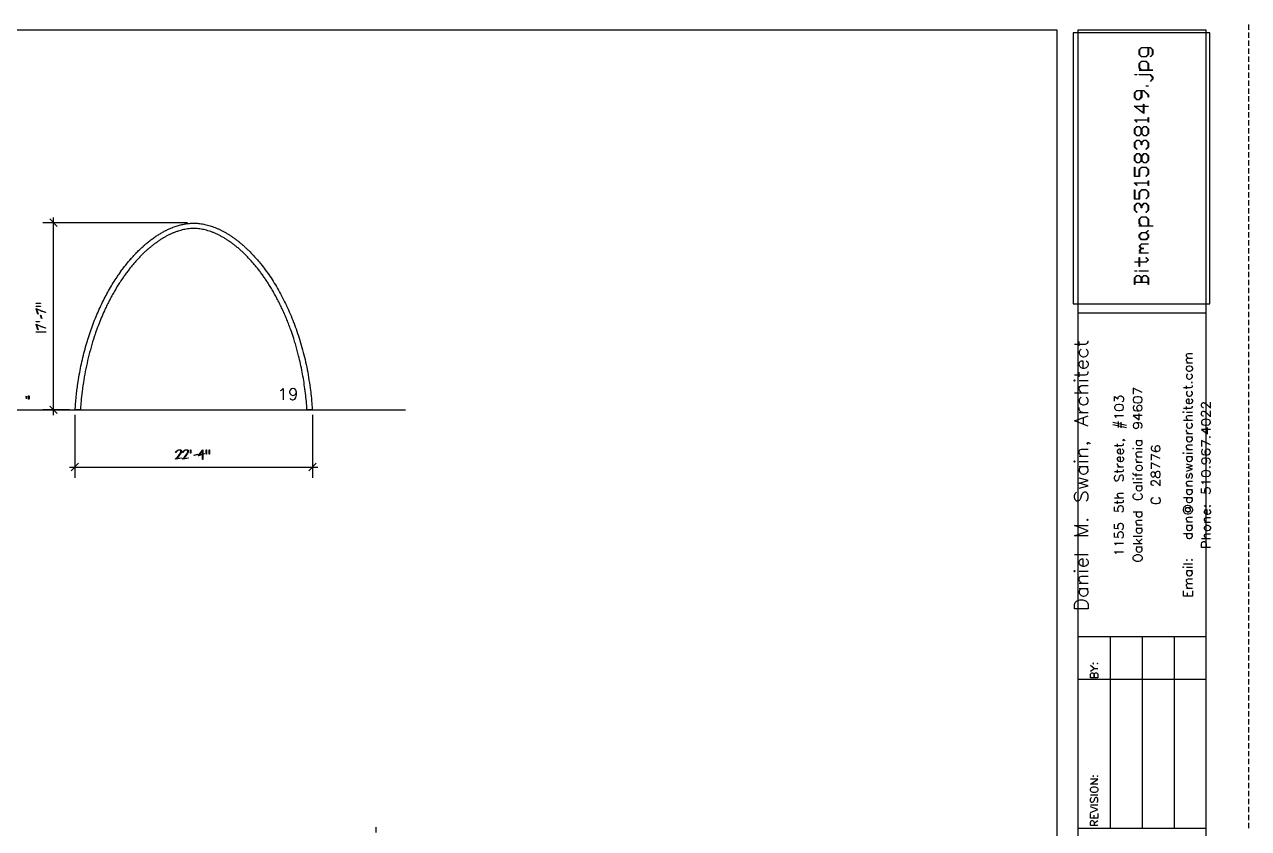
# Model space of a CAD drawing. Extents: x 57 to 189, y -88 to -29.
# Drawn here: x 89.64 to 111.31, y -66.81 to -52.59 of the extents above; entities that cross this region are included whole.
import ezdxf

# ---------------------------------------------------------------- set-up
doc = ezdxf.new("R2010")
doc.units = 0
doc.layers.get('0').update_dxf_attribs({"linetype": 'CONTINUOUS'})
for name, color, linetype in [('DIMENSION', 18, 'CONTINUOUS'), ('NAILERS', 18, 'CONTINUOUS'), ('NONE', 18, 'CONTINUOUS')]:
    doc.layers.add(name, color=color, linetype=linetype)

msp = doc.modelspace()

# ---------------------------------------------------------------- linework, layer by layer
msp.add_lwpolyline([(59.027, -59.405), (96.389, -59.405)])
at = {"layer": 'DIMENSION'}
for points in [[(92.53, -56.096), (89.971, -56.096)], [(90.226, -56.163), (90.093, -56.029)], [(90.16, -56.096), (90.16, -56.002)], [(90.16, -59.408), (90.16, -56.096)], [(90.093, -59.341), (90.226, -59.474)], [(90.442, -59.408), (89.971, -59.408)], [(90.16, -59.502), (90.16, -59.408)], [(90.536, -59.494), (90.536, -60.608)], [(94.743, -59.494), (94.743, -60.608)], [(90.442, -60.42), (90.536, -60.42)], [(90.603, -60.353), (90.47, -60.486)], [(90.536, -60.42), (94.743, -60.42)], [(94.676, -60.486), (94.809, -60.353)], [(94.743, -60.42), (94.837, -60.42)], [(95.865, -66.792), (95.865, -66.886)]]:
    msp.add_lwpolyline(points, dxfattribs=at)
for points in [[(89.928, -57.52), (89.928, -57.526), (89.852, -57.526), (89.852, -57.52)], [(89.852, -57.574), (89.928, -57.574), (89.928, -57.58), (89.852, -57.58)], [(89.852, -57.614), (89.864, -57.619), (89.89, -57.63), (89.905, -57.637), (89.919, -57.644), (89.941, -57.654), (89.95, -57.657), (89.964, -57.662), (89.999, -57.672), (90.019, -57.676), (90.019, -57.682), (89.999, -57.678), (89.964, -57.669), (89.95, -57.664), (89.941, -57.661), (89.92, -57.651), (89.907, -57.645), (89.893, -57.638), (89.869, -57.627), (89.86, -57.624), (89.89, -57.716), (89.884, -57.716), (89.852, -57.619)], [(89.935, -57.731), (89.952, -57.789), (89.945, -57.789), (89.929, -57.731)], [(90.02, -58.027), (90.02, -58.033), (89.851, -58.033), (89.851, -58.027)], [(89.852, -57.892), (89.864, -57.896), (89.89, -57.907), (89.905, -57.915), (89.919, -57.922), (89.941, -57.932), (89.95, -57.935), (89.964, -57.94), (89.999, -57.949), (90.019, -57.953), (90.019, -57.959), (89.999, -57.955), (89.964, -57.946), (89.95, -57.941), (89.941, -57.938), (89.92, -57.929), (89.907, -57.922), (89.893, -57.915), (89.869, -57.905), (89.86, -57.901), (89.89, -57.994), (89.884, -57.994), (89.852, -57.897)], [(89.913, -57.844), (89.913, -57.85), (89.854, -57.85), (89.854, -57.844)], [(92.421, -60.135), (92.421, -60.147), (92.406, -60.181), (92.39, -60.203), (92.378, -60.221), (92.35, -60.254), (92.335, -60.269), (92.335, -60.269), (92.333, -60.271), (92.332, -60.271), (92.42, -60.258), (92.42, -60.264), (92.32, -60.28), (92.318, -60.275), (92.32, -60.274), (92.326, -60.268), (92.33, -60.264), (92.345, -60.25), (92.372, -60.218), (92.385, -60.2), (92.399, -60.178), (92.414, -60.147), (92.414, -60.137), (92.414, -60.128), (92.404, -60.12), (92.393, -60.12), (92.37, -60.121), (92.335, -60.142), (92.323, -60.162), (92.316, -60.162), (92.329, -60.139), (92.368, -60.115), (92.393, -60.114), (92.4, -60.114), (92.41, -60.117), (92.414, -60.12), (92.418, -60.123), (92.421, -60.13)], [(92.544, -60.135), (92.544, -60.147), (92.529, -60.181), (92.513, -60.203), (92.5, -60.221), (92.473, -60.254), (92.458, -60.269), (92.457, -60.269), (92.456, -60.271), (92.455, -60.271), (92.543, -60.258), (92.543, -60.264), (92.443, -60.28), (92.441, -60.275), (92.443, -60.274), (92.449, -60.268), (92.453, -60.264), (92.468, -60.25), (92.495, -60.218), (92.508, -60.2), (92.522, -60.178), (92.537, -60.147), (92.537, -60.137), (92.537, -60.128), (92.527, -60.12), (92.516, -60.12), (92.493, -60.121), (92.458, -60.142), (92.446, -60.162), (92.439, -60.162), (92.452, -60.139), (92.491, -60.115), (92.516, -60.114), (92.523, -60.114), (92.533, -60.117), (92.537, -60.12), (92.541, -60.123), (92.544, -60.13)], [(92.591, -60.174), (92.585, -60.174), (92.585, -60.116), (92.591, -60.116)], [(92.704, -60.196), (92.646, -60.213), (92.646, -60.207), (92.704, -60.19)], [(92.826, -60.188), (92.804, -60.195), (92.804, -60.284), (92.798, -60.284), (92.798, -60.197), (92.722, -60.223), (92.72, -60.219), (92.8, -60.112), (92.804, -60.114), (92.804, -60.188), (92.826, -60.181)], [(92.798, -60.191), (92.798, -60.125), (92.732, -60.213)], [(92.865, -60.113), (92.865, -60.189), (92.858, -60.189), (92.858, -60.113)], [(92.919, -60.189), (92.913, -60.189), (92.913, -60.113), (92.919, -60.113)]]:
    msp.add_lwpolyline(points, close=True, dxfattribs=at)
at = {"layer": 'NAILERS'}
msp.add_lwpolyline([(94.739, -59.405), (94.645, -59.405, 0.000569), (94.644, -59.392), (94.641, -59.351, 0.008081), (94.633, -59.255), (94.626, -59.188, 0.009291), (94.608, -59.037), (94.608, -59.036, 0.004664), (94.586, -58.888), (94.586, -58.887, 0.009427), (94.56, -58.74), (94.56, -58.739, 0.00475), (94.531, -58.594), (94.53, -58.593, 0.009645), (94.497, -58.45), (94.491, -58.426, 0.004897), (94.466, -58.332), (94.465, -58.332, 0.004944), (94.439, -58.239, 0.004991), (94.41, -58.146), (94.403, -58.124, 0.01023), (94.357, -57.989), (94.348, -57.966, 0.00522), (94.315, -57.878), (94.315, -57.878, 0.005292), (94.28, -57.791), (94.28, -57.791, 0.005379), (94.244, -57.705), (94.243, -57.705, 0.005473), (94.205, -57.621), (94.205, -57.621, 0.005572), (94.166, -57.539), (94.166, -57.538, 0.005679), (94.125, -57.457), (94.124, -57.457, 0.00579), (94.082, -57.378), (94.082, -57.378, 0.00591), (94.038, -57.3), (94.038, -57.3, 0.006035), (93.992, -57.224), (93.992, -57.224, 0.00617), (93.945, -57.149), (93.942, -57.145, 0.006303), (93.899, -57.081), (93.897, -57.078, 0.0052), (93.856, -57.02, 0.005929), (93.814, -56.962), (93.813, -56.961, 0.006054), (93.768, -56.903), (93.768, -56.902, 0.00619), (93.722, -56.847), (93.722, -56.846, 0.006342), (93.676, -56.792), (93.675, -56.792, 0.006511), (93.629, -56.74), (93.628, -56.74, 0.006696), (93.581, -56.69), (93.581, -56.69, 0.006901), (93.533, -56.643), (93.533, -56.642, 0.007126), (93.485, -56.597), (93.485, -56.597, 0.007374), (93.436, -56.554), (93.436, -56.553, 0.007645), (93.387, -56.513), (93.387, -56.513, 0.007941), (93.338, -56.474), (93.338, -56.474, 0.008264), (93.289, -56.438), (93.288, -56.438, 0.008615), (93.239, -56.404), (93.239, -56.404, 0.008997), (93.189, -56.373), (93.189, -56.373, 0.00941), (93.14, -56.344), (93.139, -56.344, 0.009854), (93.09, -56.317), (93.09, -56.317, 0.010331), (93.04, -56.294), (93.04, -56.293, 0.01084), (92.991, -56.272), (92.99, -56.272, 0.011379), (92.942, -56.254), (92.941, -56.254, 0.011945), (92.892, -56.238), (92.892, -56.238, 0.012535), (92.843, -56.224), (92.843, -56.224, 0.013141), (92.795, -56.214), (92.795, -56.214, 0.013755), (92.747, -56.206), (92.746, -56.206, 0.014356), (92.699, -56.201), (92.699, -56.201, 0.015032), (92.652, -56.199, 0.015275), (92.604, -56.2), (92.604, -56.2, 0.014667), (92.557, -56.203), (92.557, -56.203, 0.014061), (92.509, -56.209), (92.509, -56.21, 0.013447), (92.461, -56.219), (92.46, -56.219, 0.012836), (92.412, -56.231), (92.412, -56.231, 0.012237), (92.363, -56.245), (92.363, -56.245, 0.011658), (92.314, -56.262), (92.313, -56.263, 0.011105), (92.264, -56.282), (92.264, -56.283, 0.010581), (92.215, -56.305), (92.214, -56.305, 0.010088), (92.165, -56.33), (92.165, -56.33, 0.009627), (92.115, -56.358), (92.115, -56.358, 0.009199), (92.066, -56.388), (92.065, -56.388, 0.008802), (92.016, -56.42), (92.016, -56.421, 0.008436), (91.967, -56.456), (91.966, -56.456, 0.008099), (91.917, -56.493), (91.917, -56.493, 0.00779), (91.868, -56.533), (91.868, -56.533, 0.007507), (91.819, -56.575), (91.819, -56.575, 0.007248), (91.771, -56.619), (91.77, -56.62, 0.007012), (91.723, -56.666), (91.722, -56.666, 0.006798), (91.675, -56.715), (91.674, -56.715, 0.006603), (91.628, -56.766), (91.627, -56.766, 0.006426), (91.581, -56.819), (91.581, -56.819, 0.006266), (91.535, -56.874), (91.534, -56.874, 0.006123), (91.489, -56.931), (91.489, -56.932, 0.00599), (91.445, -56.991), (91.444, -56.991, 0.005907), (91.401, -57.052), (91.393, -57.063, 0.009294), (91.336, -57.147), (91.329, -57.158, 0.00615), (91.282, -57.233, 0.006025), (91.236, -57.309), (91.236, -57.31, 0.0059), (91.192, -57.387), (91.192, -57.388, 0.005781), (91.15, -57.467), (91.15, -57.468, 0.005669), (91.109, -57.548), (91.109, -57.549, 0.005594), (91.069, -57.631), (91.059, -57.653, 0.01082), (91.004, -57.78), (91.004, -57.78, 0.005293), (90.952, -57.91), (90.952, -57.911, 0.010336), (90.903, -58.044), (90.895, -58.068, 0.010051), (90.838, -58.25), (90.837, -58.251, 0.009818), (90.786, -58.437), (90.786, -58.438, 0.009626), (90.741, -58.629), (90.741, -58.63, 0.009473), (90.704, -58.825), (90.703, -58.826, 0.009358), (90.673, -59.024), (90.671, -59.037, 0.009273), (90.651, -59.214), (90.646, -59.258, 0.00692), (90.639, -59.347), (90.637, -59.379, 0.001149), (90.635, -59.405), (90.541, -59.405, -0.0006), (90.542, -59.391), (90.545, -59.345, -0.008648), (90.554, -59.24), (90.558, -59.194, -0.00495), (90.57, -59.084, -0.004936), (90.585, -58.974), (90.589, -58.947, -0.009928), (90.614, -58.788), (90.615, -58.787, -0.004966), (90.645, -58.632), (90.645, -58.631, -0.009991), (90.679, -58.48), (90.679, -58.478, -0.005004), (90.717, -58.331, -0.010092), (90.759, -58.185), (90.766, -58.161, -0.007607), (90.812, -58.022), (90.812, -58.021, -0.007693), (90.861, -57.886), (90.861, -57.885, -0.007773), (90.913, -57.754), (90.914, -57.753, -0.007869), (90.968, -57.627), (90.969, -57.625, -0.007983), (91.026, -57.504), (91.027, -57.502, -0.008117), (91.087, -57.385), (91.088, -57.384, -0.008274), (91.15, -57.271), (91.151, -57.27, -0.008456), (91.215, -57.161), (91.216, -57.16, -0.008667), (91.283, -57.057), (91.292, -57.043, -0.008931), (91.344, -56.969), (91.344, -56.968, -0.00454), (91.397, -56.897, -0.009339), (91.451, -56.828), (91.469, -56.805, -0.009716), (91.524, -56.74), (91.525, -56.74, -0.004963), (91.58, -56.678), (91.58, -56.678, -0.010315), (91.636, -56.619), (91.637, -56.618, -0.005296), (91.693, -56.562), (91.694, -56.562, -0.011051), (91.751, -56.509), (91.752, -56.508, -0.005693), (91.809, -56.459), (91.81, -56.459, -0.011934), (91.868, -56.412), (91.869, -56.411, -0.006169), (91.927, -56.368), (91.927, -56.368, -0.012985), (91.986, -56.327), (91.986, -56.327, -0.006733), (92.045, -56.29), (92.045, -56.29, -0.014219), (92.104, -56.256), (92.105, -56.255, -0.007392), (92.163, -56.225), (92.164, -56.225, -0.015642), (92.223, -56.198), (92.233, -56.193, -0.008232), (92.272, -56.178), (92.273, -56.177, -0.00846), (92.312, -56.163), (92.312, -56.163, -0.008738), (92.351, -56.15), (92.351, -56.15, -0.009022), (92.39, -56.139), (92.39, -56.139, -0.009311), (92.429, -56.129), (92.429, -56.129, -0.009603), (92.468, -56.121), (92.468, -56.121, -0.009895), (92.506, -56.115), (92.507, -56.115, -0.010184), (92.545, -56.11), (92.545, -56.11, -0.010466), (92.583, -56.106, -0.010748), (92.621, -56.105), (92.622, -56.105, -0.01186), (92.661, -56.105), (92.662, -56.105, -0.012373), (92.705, -56.107), (92.706, -56.107, -0.011994), (92.749, -56.111), (92.75, -56.111, -0.011614), (92.794, -56.118), (92.794, -56.118, -0.011225), (92.839, -56.127), (92.839, -56.127, -0.010835), (92.884, -56.137), (92.884, -56.138, -0.010448), (92.929, -56.15), (92.929, -56.15, -0.010068), (92.974, -56.165), (92.975, -56.165, -0.009698), (93.02, -56.182), (93.02, -56.183, -0.009341), (93.065, -56.202), (93.066, -56.202, -0.008998), (93.111, -56.223), (93.111, -56.223, -0.00867), (93.157, -56.246), (93.157, -56.246, -0.008358), (93.202, -56.271), (93.203, -56.271, -0.008062), (93.248, -56.298), (93.248, -56.298, -0.007783), (93.294, -56.327), (93.294, -56.327, -0.007519), (93.339, -56.358), (93.34, -56.358, -0.007272), (93.384, -56.391), (93.385, -56.391, -0.00704), (93.43, -56.426), (93.43, -56.426, -0.006823), (93.475, -56.463), (93.475, -56.463, -0.00662), (93.52, -56.501), (93.52, -56.502, -0.006431), (93.564, -56.542), (93.564, -56.542, -0.006312), (93.608, -56.584), (93.62, -56.595, -0.011998), (93.685, -56.662), (93.685, -56.663, -0.005811), (93.749, -56.733), (93.75, -56.734, -0.011211), (93.813, -56.809), (93.825, -56.823, -0.010746), (93.906, -56.929), (93.907, -56.93, -0.010358), (93.987, -57.042), (93.988, -57.044, -0.010027), (94.065, -57.163), (94.066, -57.165, -0.009747), (94.14, -57.29), (94.141, -57.292, -0.00951), (94.213, -57.423), (94.213, -57.425, -0.009311), (94.282, -57.562), (94.282, -57.564, -0.009146), (94.347, -57.708), (94.348, -57.709, -0.009009), (94.408, -57.859), (94.409, -57.86, -0.008898), (94.465, -58.015), (94.466, -58.017, -0.008808), (94.518, -58.177), (94.519, -58.179, -0.008736), (94.566, -58.345), (94.567, -58.347, -0.00868), (94.61, -58.518), (94.61, -58.519, -0.008637), (94.648, -58.695), (94.648, -58.697, -0.008605), (94.68, -58.878), (94.68, -58.88, -0.008583), (94.707, -59.065), (94.71, -59.09, -0.008556), (94.725, -59.235), (94.727, -59.258, -0.004271), (94.735, -59.356, -0.002129)], format="xyb", close=True, dxfattribs=at)
for points in [[(94.175, -59.067), (94.194, -59.057), (94.222, -59.029), (94.222, -59.227)], [(94.345, -59.198), (94.354, -59.217), (94.382, -59.227), (94.401, -59.227), (94.429, -59.217), (94.448, -59.189), (94.458, -59.142), (94.458, -59.095), (94.448, -59.057), (94.429, -59.038), (94.401, -59.029), (94.392, -59.029), (94.364, -59.038), (94.345, -59.057), (94.335, -59.085), (94.335, -59.095), (94.345, -59.123), (94.364, -59.142), (94.392, -59.151), (94.401, -59.151), (94.429, -59.142), (94.448, -59.123), (94.458, -59.095)], [(89.664, -59.173), (89.669, -59.171), (89.676, -59.163), (89.676, -59.214)], [(89.707, -59.207), (89.71, -59.211), (89.717, -59.214), (89.722, -59.214), (89.729, -59.211), (89.734, -59.204), (89.736, -59.192), (89.736, -59.18), (89.734, -59.171), (89.729, -59.166), (89.722, -59.163), (89.719, -59.163), (89.712, -59.166), (89.707, -59.171), (89.705, -59.178), (89.705, -59.18), (89.707, -59.187), (89.712, -59.192), (89.719, -59.195), (89.722, -59.195), (89.729, -59.192), (89.734, -59.187), (89.736, -59.18)]]:
    msp.add_lwpolyline(points, dxfattribs=at)
at = {"layer": 'NONE'}
for points in [[(111.307, -52.589), (111.307, -52.683)], [(111.307, -52.73), (111.307, -52.824)], [(111.307, -52.871), (111.307, -52.966)], [(111.307, -53.013), (111.307, -53.107)], [(111.307, -53.154), (111.307, -53.248)], [(111.307, -53.295), (111.307, -53.389)], [(111.307, -53.436), (111.307, -53.531)], [(111.307, -53.578), (111.307, -53.672)], [(111.307, -53.719), (111.307, -53.813)], [(111.307, -53.86), (111.307, -53.954)], [(111.307, -54.001), (111.307, -54.096)], [(111.307, -54.143), (111.307, -54.237)], [(111.307, -54.284), (111.307, -54.378)], [(111.307, -54.425), (111.307, -54.519)], [(111.307, -54.566), (111.307, -54.661)], [(111.307, -54.708), (111.307, -54.802)], [(111.307, -54.849), (111.307, -54.943)], [(111.307, -54.99), (111.307, -55.084)], [(111.307, -55.132), (111.307, -55.226)], [(111.307, -55.273), (111.307, -55.367)], [(111.307, -55.414), (111.307, -55.508)], [(111.307, -55.555), (111.307, -55.649)], [(111.307, -55.697), (111.307, -55.791)], [(111.307, -55.838), (111.307, -55.932)], [(111.307, -55.979), (111.307, -56.073)], [(111.307, -56.12), (111.307, -56.214)], [(111.307, -56.262), (111.307, -56.356)], [(111.307, -56.403), (111.307, -56.497)], [(111.307, -56.544), (111.307, -56.638)], [(111.307, -56.685), (111.307, -56.779)], [(111.307, -56.827), (111.307, -56.921)], [(111.307, -56.968), (111.307, -57.062)], [(111.307, -57.109), (111.307, -57.203)], [(111.307, -57.25), (111.307, -57.344)], [(111.307, -57.392), (111.307, -57.486)], [(111.307, -57.533), (111.307, -57.627)], [(110.554, -57.696), (108.294, -57.696)], [(111.307, -57.674), (111.307, -57.768)], [(111.307, -57.815), (111.307, -57.91)], [(111.307, -57.957), (111.307, -58.051)], [(108.229, -58.242), (108.422, -58.242), (108.456, -58.23), (108.468, -58.208), (108.468, -58.185)], [(108.309, -58.276), (108.309, -58.196)], [(111.307, -58.098), (111.307, -58.192)], [(111.307, -58.239), (111.307, -58.333)], [(108.343, -58.332), (108.32, -58.355), (108.309, -58.378), (108.309, -58.412), (108.32, -58.435), (108.343, -58.457), (108.377, -58.469), (108.4, -58.469), (108.434, -58.457), (108.456, -58.435), (108.468, -58.412), (108.468, -58.378), (108.456, -58.355), (108.434, -58.332)], [(110.238, -58.491), (110.215, -58.468), (110.207, -58.453), (110.207, -58.431), (110.215, -58.416), (110.238, -58.408), (110.313, -58.408)], [(111.307, -58.38), (111.307, -58.475)], [(108.434, -58.537), (108.456, -58.559), (108.468, -58.582), (108.468, -58.616), (108.456, -58.639), (108.434, -58.662), (108.4, -58.673), (108.377, -58.673), (108.343, -58.662), (108.32, -58.639), (108.309, -58.616), (108.309, -58.582), (108.32, -58.559), (108.332, -58.548), (108.354, -58.537), (108.377, -58.537), (108.377, -58.673)], [(110.238, -58.574), (110.215, -58.552), (110.207, -58.537), (110.207, -58.514), (110.215, -58.499), (110.238, -58.491), (110.313, -58.491)], [(110.207, -58.574), (110.313, -58.574)], [(111.307, -58.522), (111.307, -58.616)], [(111.307, -58.663), (111.307, -58.757)], [(108.229, -58.786), (108.422, -58.786), (108.456, -58.775), (108.468, -58.752), (108.468, -58.73)], [(108.309, -58.82), (108.309, -58.741)], [(108.309, -58.889), (108.468, -58.889)], [(110.23, -58.771), (110.215, -58.786), (110.207, -58.801), (110.207, -58.824), (110.215, -58.839), (110.23, -58.854), (110.253, -58.862), (110.268, -58.862), (110.291, -58.854), (110.306, -58.839), (110.313, -58.824), (110.313, -58.801), (110.306, -58.786), (110.291, -58.771)], [(111.307, -58.804), (111.307, -58.898)], [(108.229, -59.104), (108.468, -59.104)], [(108.354, -59.104), (108.32, -59.07), (108.309, -59.047), (108.309, -59.013), (108.32, -58.991), (108.354, -58.979), (108.468, -58.979)], [(109.426, -59.1), (109.267, -59.025), (109.267, -59.131)], [(110.154, -59.013), (110.283, -59.013), (110.306, -59.006), (110.313, -58.991), (110.313, -58.976)], [(110.207, -59.036), (110.207, -58.983)], [(110.23, -59.074), (110.215, -59.089), (110.207, -59.104), (110.207, -59.127), (110.215, -59.142), (110.23, -59.157), (110.253, -59.165), (110.268, -59.165), (110.291, -59.157), (110.306, -59.142), (110.313, -59.127), (110.313, -59.104), (110.306, -59.089), (110.291, -59.074)], [(111.307, -58.945), (111.307, -59.04)], [(111.307, -59.087), (111.307, -59.181)], [(108.343, -59.184), (108.32, -59.206), (108.309, -59.229), (108.309, -59.263), (108.32, -59.286), (108.343, -59.309), (108.377, -59.32), (108.4, -59.32), (108.434, -59.309), (108.456, -59.286), (108.468, -59.263), (108.468, -59.229), (108.456, -59.206), (108.434, -59.184)], [(108.937, -59.252), (108.937, -59.168), (108.998, -59.214), (108.998, -59.191), (109.005, -59.176), (109.013, -59.168), (109.036, -59.161), (109.051, -59.161), (109.073, -59.168), (109.089, -59.184), (109.096, -59.206), (109.096, -59.229), (109.089, -59.252), (109.081, -59.259), (109.066, -59.267)], [(109.289, -59.335), (109.274, -59.343), (109.267, -59.365), (109.267, -59.38), (109.274, -59.403), (109.297, -59.418), (109.335, -59.426), (109.373, -59.426), (109.403, -59.418), (109.418, -59.403), (109.426, -59.38), (109.426, -59.373), (109.418, -59.35), (109.403, -59.335), (109.38, -59.327), (109.373, -59.327), (109.35, -59.335), (109.335, -59.35), (109.327, -59.373), (109.327, -59.38), (109.335, -59.403), (109.35, -59.418), (109.373, -59.426)], [(110.154, -59.377), (110.283, -59.377), (110.306, -59.369), (110.313, -59.354), (110.313, -59.339)], [(110.291, -59.21), (110.306, -59.225), (110.313, -59.24), (110.313, -59.263), (110.306, -59.278), (110.291, -59.293), (110.268, -59.301), (110.253, -59.301), (110.23, -59.293), (110.215, -59.278), (110.207, -59.263), (110.207, -59.24), (110.215, -59.225), (110.223, -59.218), (110.238, -59.21), (110.253, -59.21), (110.253, -59.301)], [(110.207, -59.399), (110.207, -59.346)], [(110.512, -59.369), (110.504, -59.369), (110.489, -59.361), (110.482, -59.354), (110.474, -59.339), (110.474, -59.308), (110.482, -59.293), (110.489, -59.286), (110.504, -59.278), (110.519, -59.278), (110.535, -59.286), (110.557, -59.301), (110.633, -59.377), (110.633, -59.271)], [(111.307, -59.228), (111.307, -59.322)], [(108.468, -59.694), (108.229, -59.604), (108.468, -59.513)], [(108.377, -59.456), (108.343, -59.445), (108.32, -59.422), (108.309, -59.399), (108.309, -59.365)], [(108.309, -59.456), (108.468, -59.456)], [(108.388, -59.66), (108.388, -59.547)], [(108.967, -59.547), (108.96, -59.532), (108.937, -59.509), (109.096, -59.509)], [(109.426, -59.509), (109.267, -59.509), (109.373, -59.585), (109.373, -59.471)], [(110.207, -59.445), (110.313, -59.445)], [(110.238, -59.588), (110.215, -59.566), (110.207, -59.551), (110.207, -59.528), (110.215, -59.513), (110.238, -59.505), (110.313, -59.505)], [(110.512, -59.52), (110.504, -59.52), (110.489, -59.513), (110.482, -59.505), (110.474, -59.49), (110.474, -59.46), (110.482, -59.445), (110.489, -59.437), (110.504, -59.43), (110.519, -59.43), (110.535, -59.437), (110.557, -59.452), (110.633, -59.528), (110.633, -59.422)], [(111.307, -59.369), (111.307, -59.463)], [(111.307, -59.51), (111.307, -59.605)], [(108.907, -59.623), (109.149, -59.676)], [(108.907, -59.668), (109.149, -59.721)], [(109.005, -59.721), (109.005, -59.615)], [(109.051, -59.728), (109.051, -59.623)], [(109.403, -59.728), (109.418, -59.721), (109.426, -59.698), (109.426, -59.683), (109.418, -59.66), (109.395, -59.645), (109.357, -59.638), (109.32, -59.638), (109.289, -59.645), (109.274, -59.66), (109.267, -59.683), (109.267, -59.691), (109.274, -59.713), (109.289, -59.728), (109.312, -59.736), (109.32, -59.736), (109.342, -59.728), (109.357, -59.713), (109.365, -59.691), (109.365, -59.683), (109.357, -59.66), (109.342, -59.645), (109.32, -59.638)], [(110.154, -59.588), (110.313, -59.588)], [(110.23, -59.641), (110.215, -59.657), (110.207, -59.672), (110.207, -59.694), (110.215, -59.71), (110.23, -59.725), (110.253, -59.732), (110.268, -59.732), (110.291, -59.725), (110.306, -59.71), (110.313, -59.694), (110.313, -59.672), (110.306, -59.657), (110.291, -59.641)], [(110.253, -59.823), (110.23, -59.816), (110.215, -59.8), (110.207, -59.785), (110.207, -59.763)], [(110.633, -59.755), (110.474, -59.755), (110.58, -59.831), (110.58, -59.717)], [(111.307, -59.652), (111.307, -59.746)], [(108.513, -60.012), (108.502, -60.001), (108.479, -59.99), (108.456, -59.99), (108.445, -60.001), (108.456, -60.012), (108.468, -60.001), (108.456, -59.99)], [(108.937, -60.039), (109.066, -60.039), (109.089, -60.031), (109.096, -60.016), (109.096, -60.001)], [(109.126, -59.956), (109.119, -59.948), (109.104, -59.94), (109.089, -59.94), (109.081, -59.948), (109.089, -59.956), (109.096, -59.948), (109.089, -59.94)], [(109.342, -59.948), (109.327, -59.963), (109.32, -59.978), (109.32, -60.001), (109.327, -60.016), (109.342, -60.031), (109.365, -60.039), (109.38, -60.039), (109.403, -60.031), (109.418, -60.016), (109.426, -60.001), (109.426, -59.978), (109.418, -59.963), (109.403, -59.948)], [(109.32, -59.948), (109.426, -59.948)], [(110.207, -59.823), (110.313, -59.823)], [(110.23, -59.884), (110.215, -59.899), (110.207, -59.914), (110.207, -59.937), (110.215, -59.952), (110.23, -59.967), (110.253, -59.974), (110.268, -59.974), (110.291, -59.967), (110.306, -59.952), (110.313, -59.937), (110.313, -59.914), (110.306, -59.899), (110.291, -59.884)], [(110.207, -59.884), (110.313, -59.884)], [(110.633, -60.027), (110.474, -59.952), (110.474, -60.058)], [(111.307, -59.793), (111.307, -59.887)], [(111.307, -59.934), (111.307, -60.028)], [(108.354, -60.228), (108.32, -60.194), (108.309, -60.171), (108.309, -60.137), (108.32, -60.114), (108.354, -60.103), (108.468, -60.103)], [(108.99, -60.061), (108.99, -60.008)], [(109.073, -60.099), (109.089, -60.114), (109.096, -60.13), (109.096, -60.152), (109.089, -60.167), (109.073, -60.183), (109.051, -60.19), (109.036, -60.19), (109.013, -60.183), (108.998, -60.167), (108.99, -60.152), (108.99, -60.13), (108.998, -60.114), (109.005, -60.107), (109.02, -60.099), (109.036, -60.099), (109.036, -60.19)], [(109.32, -60.092), (109.426, -60.092)], [(109.35, -60.236), (109.327, -60.213), (109.32, -60.198), (109.32, -60.175), (109.327, -60.16), (109.35, -60.152), (109.426, -60.152)], [(109.609, -60.05), (109.594, -60.058), (109.586, -60.08), (109.586, -60.096), (109.594, -60.118), (109.617, -60.133), (109.654, -60.141), (109.692, -60.141), (109.723, -60.133), (109.738, -60.118), (109.745, -60.096), (109.745, -60.088), (109.738, -60.065), (109.723, -60.05), (109.7, -60.043), (109.692, -60.043), (109.67, -60.05), (109.654, -60.065), (109.647, -60.088), (109.647, -60.096), (109.654, -60.118), (109.67, -60.133), (109.692, -60.141)], [(109.745, -60.27), (109.586, -60.194), (109.586, -60.3)], [(110.238, -60.111), (110.215, -60.088), (110.207, -60.073), (110.207, -60.05), (110.215, -60.035), (110.238, -60.027), (110.313, -60.027)], [(110.207, -60.111), (110.313, -60.111)], [(110.207, -60.171), (110.313, -60.171)], [(110.497, -60.111), (110.482, -60.118), (110.474, -60.141), (110.474, -60.156), (110.482, -60.179), (110.504, -60.194), (110.542, -60.201), (110.58, -60.201), (110.61, -60.194), (110.625, -60.179), (110.633, -60.156), (110.633, -60.148), (110.625, -60.126), (110.61, -60.111), (110.588, -60.103), (110.58, -60.103), (110.557, -60.111), (110.542, -60.126), (110.535, -60.148), (110.535, -60.156), (110.542, -60.179), (110.557, -60.194), (110.58, -60.201)], [(111.307, -60.075), (111.307, -60.17)], [(111.307, -60.217), (111.307, -60.311)], [(108.309, -60.228), (108.468, -60.228)], [(108.309, -60.319), (108.468, -60.319)], [(108.343, -60.41), (108.32, -60.432), (108.309, -60.455), (108.309, -60.489), (108.32, -60.512), (108.343, -60.534), (108.377, -60.546), (108.4, -60.546), (108.434, -60.534), (108.456, -60.512), (108.468, -60.489), (108.468, -60.455), (108.456, -60.432), (108.434, -60.41)], [(108.309, -60.41), (108.468, -60.41)], [(109.073, -60.236), (109.089, -60.251), (109.096, -60.266), (109.096, -60.288), (109.089, -60.304), (109.073, -60.319), (109.051, -60.326), (109.036, -60.326), (109.013, -60.319), (108.998, -60.304), (108.99, -60.288), (108.99, -60.266), (108.998, -60.251), (109.005, -60.243), (109.02, -60.236), (109.036, -60.236), (109.036, -60.326)], [(109.036, -60.417), (109.013, -60.41), (108.998, -60.394), (108.99, -60.379), (108.99, -60.357)], [(108.99, -60.417), (109.096, -60.417)], [(109.32, -60.236), (109.426, -60.236)], [(109.365, -60.334), (109.342, -60.326), (109.327, -60.311), (109.32, -60.296), (109.32, -60.273)], [(109.32, -60.334), (109.426, -60.334)], [(109.745, -60.421), (109.586, -60.345), (109.586, -60.451)], [(110.23, -60.232), (110.215, -60.247), (110.207, -60.262), (110.207, -60.285), (110.215, -60.3), (110.23, -60.315), (110.253, -60.323), (110.268, -60.323), (110.291, -60.315), (110.306, -60.3), (110.313, -60.285), (110.313, -60.262), (110.306, -60.247), (110.291, -60.232)], [(110.207, -60.232), (110.313, -60.232)], [(110.207, -60.489), (110.313, -60.459), (110.207, -60.428), (110.313, -60.398), (110.207, -60.368)], [(110.61, -60.353), (110.625, -60.345), (110.633, -60.323), (110.633, -60.307), (110.625, -60.285), (110.603, -60.27), (110.565, -60.262), (110.527, -60.262), (110.497, -60.27), (110.482, -60.285), (110.474, -60.307), (110.474, -60.315), (110.482, -60.338), (110.497, -60.353), (110.519, -60.36), (110.527, -60.36), (110.55, -60.353), (110.565, -60.338), (110.572, -60.315), (110.572, -60.307), (110.565, -60.285), (110.55, -60.27), (110.527, -60.262)], [(111.307, -60.358), (111.307, -60.452)], [(108.309, -60.795), (108.468, -60.75), (108.309, -60.705), (108.468, -60.659), (108.309, -60.614)], [(108.937, -60.5), (109.066, -60.5), (109.089, -60.493), (109.096, -60.478), (109.096, -60.463)], [(109.073, -60.667), (109.089, -60.652), (109.096, -60.629), (109.096, -60.599), (109.089, -60.576), (109.073, -60.561), (109.051, -60.561), (109.036, -60.568), (109.028, -60.576), (109.02, -60.591), (109.005, -60.637), (108.998, -60.652), (108.99, -60.659), (108.975, -60.667), (108.96, -60.667), (108.945, -60.652), (108.937, -60.629), (108.937, -60.599), (108.945, -60.576), (108.96, -60.561)], [(108.99, -60.523), (108.99, -60.47)], [(109.426, -60.561), (109.297, -60.561), (109.274, -60.553), (109.267, -60.538), (109.267, -60.523)], [(109.32, -60.584), (109.32, -60.531)], [(109.32, -60.629), (109.426, -60.629)], [(109.624, -60.746), (109.617, -60.746), (109.601, -60.739), (109.594, -60.731), (109.586, -60.716), (109.586, -60.686), (109.594, -60.671), (109.601, -60.663), (109.617, -60.656), (109.632, -60.656), (109.647, -60.663), (109.67, -60.678), (109.745, -60.754), (109.745, -60.648)], [(110.291, -60.618), (110.306, -60.61), (110.313, -60.587), (110.313, -60.565), (110.306, -60.542), (110.291, -60.534), (110.283, -60.534), (110.268, -60.542), (110.26, -60.557), (110.253, -60.595), (110.245, -60.61), (110.23, -60.618), (110.215, -60.61), (110.207, -60.587), (110.207, -60.565), (110.215, -60.542), (110.23, -60.534)], [(111.307, -60.499), (111.307, -60.593)], [(111.307, -60.64), (111.307, -60.735)], [(108.434, -61.023), (108.456, -61), (108.468, -60.966), (108.468, -60.92), (108.456, -60.886), (108.434, -60.864), (108.4, -60.864), (108.377, -60.875), (108.366, -60.886), (108.354, -60.909), (108.332, -60.977), (108.32, -61), (108.309, -61.011), (108.286, -61.023), (108.263, -61.023), (108.241, -61), (108.229, -60.966), (108.229, -60.92), (108.241, -60.886), (108.263, -60.864)], [(109.267, -60.69), (109.426, -60.69)], [(109.342, -60.75), (109.327, -60.765), (109.32, -60.78), (109.32, -60.803), (109.327, -60.818), (109.342, -60.833), (109.365, -60.841), (109.38, -60.841), (109.403, -60.833), (109.418, -60.818), (109.426, -60.803), (109.426, -60.78), (109.418, -60.765), (109.403, -60.75)], [(109.32, -60.75), (109.426, -60.75)], [(110.238, -60.754), (110.215, -60.731), (110.207, -60.716), (110.207, -60.693), (110.215, -60.678), (110.238, -60.671), (110.313, -60.671)], [(110.207, -60.754), (110.313, -60.754)], [(110.23, -60.814), (110.215, -60.83), (110.207, -60.845), (110.207, -60.867), (110.215, -60.883), (110.23, -60.898), (110.253, -60.905), (110.268, -60.905), (110.291, -60.898), (110.306, -60.883), (110.313, -60.867), (110.313, -60.845), (110.306, -60.83), (110.291, -60.814)], [(110.207, -60.814), (110.313, -60.814)], [(110.504, -60.716), (110.497, -60.701), (110.474, -60.678), (110.633, -60.678)], [(110.603, -60.89), (110.618, -60.883), (110.625, -60.875), (110.633, -60.852), (110.633, -60.83), (110.625, -60.807), (110.61, -60.792), (110.588, -60.784), (110.572, -60.784), (110.55, -60.792), (110.535, -60.807), (110.527, -60.83), (110.527, -60.852), (110.535, -60.875), (110.542, -60.883), (110.474, -60.875), (110.474, -60.799)], [(111.307, -60.782), (111.307, -60.876)], [(108.937, -60.962), (109.096, -60.962)], [(108.937, -61.045), (109.066, -61.045), (109.089, -61.038), (109.096, -61.023), (109.096, -61.007)], [(109.02, -60.962), (108.998, -60.939), (108.99, -60.924), (108.99, -60.901), (108.998, -60.886), (109.02, -60.879), (109.096, -60.879)], [(108.99, -61.068), (108.99, -61.015)], [(109.388, -60.886), (109.403, -60.894), (109.418, -60.909), (109.426, -60.924), (109.426, -60.954), (109.418, -60.97), (109.403, -60.985), (109.388, -60.992), (109.365, -61), (109.327, -61), (109.304, -60.992), (109.289, -60.985), (109.274, -60.97), (109.267, -60.954), (109.267, -60.924), (109.274, -60.909), (109.289, -60.894), (109.304, -60.886)], [(109.707, -60.958), (109.723, -60.966), (109.738, -60.981), (109.745, -60.996), (109.745, -61.026), (109.738, -61.041), (109.723, -61.057), (109.707, -61.064), (109.685, -61.072), (109.647, -61.072), (109.624, -61.064), (109.609, -61.057), (109.594, -61.041), (109.586, -61.026), (109.586, -60.996), (109.594, -60.981), (109.609, -60.966), (109.624, -60.958)], [(110.154, -60.958), (110.313, -60.958)], [(110.23, -60.958), (110.215, -60.973), (110.207, -60.988), (110.207, -61.011), (110.215, -61.026), (110.23, -61.041), (110.253, -61.049), (110.268, -61.049), (110.291, -61.041), (110.306, -61.026), (110.313, -61.011), (110.313, -60.988), (110.306, -60.973), (110.291, -60.958)], [(111.307, -60.923), (111.307, -61.017)], [(111.307, -61.064), (111.307, -61.158)], [(109.066, -61.212), (109.081, -61.204), (109.089, -61.197), (109.096, -61.174), (109.096, -61.151), (109.089, -61.128), (109.073, -61.113), (109.051, -61.106), (109.036, -61.106), (109.013, -61.113), (108.998, -61.128), (108.99, -61.151), (108.99, -61.174), (108.998, -61.197), (109.005, -61.204), (108.937, -61.197), (108.937, -61.121)], [(109.267, -61.212), (109.426, -61.212)], [(109.342, -61.212), (109.327, -61.227), (109.32, -61.242), (109.32, -61.265), (109.327, -61.28), (109.342, -61.295), (109.365, -61.303), (109.38, -61.303), (109.403, -61.295), (109.418, -61.28), (109.426, -61.265), (109.426, -61.242), (109.418, -61.227), (109.403, -61.212)], [(110.291, -61.117), (110.298, -61.125), (110.306, -61.14), (110.313, -61.163), (110.313, -61.185), (110.306, -61.208), (110.298, -61.223), (110.283, -61.238), (110.268, -61.246), (110.245, -61.253), (110.223, -61.253), (110.2, -61.246), (110.185, -61.238), (110.17, -61.223), (110.162, -61.208), (110.154, -61.185), (110.154, -61.163), (110.162, -61.14), (110.17, -61.125), (110.185, -61.11), (110.2, -61.102), (110.223, -61.094), (110.238, -61.094), (110.26, -61.102), (110.275, -61.117), (110.275, -61.132), (110.268, -61.14), (110.253, -61.14), (110.192, -61.132)], [(110.275, -61.132), (110.268, -61.147), (110.253, -61.147), (110.192, -61.14)], [(110.253, -61.147), (110.268, -61.155), (110.275, -61.17), (110.275, -61.193), (110.268, -61.208), (110.253, -61.216), (110.23, -61.216), (110.207, -61.208), (110.2, -61.2), (110.192, -61.185), (110.192, -61.163), (110.2, -61.147), (110.215, -61.14)], [(110.192, -61.185), (110.207, -61.2), (110.23, -61.208), (110.253, -61.208), (110.268, -61.2), (110.275, -61.193)], [(110.61, -61.17), (110.625, -61.185), (110.633, -61.2), (110.633, -61.223), (110.625, -61.238), (110.61, -61.253), (110.588, -61.261), (110.572, -61.261), (110.55, -61.253), (110.535, -61.238), (110.527, -61.223), (110.527, -61.2), (110.535, -61.185), (110.542, -61.178), (110.557, -61.17), (110.572, -61.17), (110.572, -61.261)], [(111.307, -61.205), (111.307, -61.3)], [(108.468, -61.635), (108.229, -61.635), (108.468, -61.545), (108.229, -61.454), (108.468, -61.454)], [(109.066, -61.522), (109.081, -61.514), (109.089, -61.507), (109.096, -61.484), (109.096, -61.461), (109.089, -61.439), (109.073, -61.424), (109.051, -61.416), (109.036, -61.416), (109.013, -61.424), (108.998, -61.439), (108.99, -61.461), (108.99, -61.484), (108.998, -61.507), (109.005, -61.514), (108.937, -61.507), (108.937, -61.431)], [(109.35, -61.439), (109.327, -61.416), (109.32, -61.401), (109.32, -61.378), (109.327, -61.363), (109.35, -61.356), (109.426, -61.356)], [(109.32, -61.439), (109.426, -61.439)], [(109.342, -61.499), (109.327, -61.514), (109.32, -61.53), (109.32, -61.552), (109.327, -61.567), (109.342, -61.583), (109.365, -61.59), (109.38, -61.59), (109.403, -61.583), (109.418, -61.567), (109.426, -61.552), (109.426, -61.53), (109.418, -61.514), (109.403, -61.499)], [(109.32, -61.499), (109.426, -61.499)], [(110.238, -61.39), (110.215, -61.367), (110.207, -61.352), (110.207, -61.329), (110.215, -61.314), (110.238, -61.306), (110.313, -61.306)], [(110.207, -61.39), (110.313, -61.39)], [(110.23, -61.45), (110.215, -61.465), (110.207, -61.48), (110.207, -61.503), (110.215, -61.518), (110.23, -61.533), (110.253, -61.541), (110.268, -61.541), (110.291, -61.533), (110.306, -61.518), (110.313, -61.503), (110.313, -61.48), (110.306, -61.465), (110.291, -61.45)], [(110.207, -61.45), (110.313, -61.45)], [(110.557, -61.397), (110.535, -61.374), (110.527, -61.359), (110.527, -61.337), (110.535, -61.321), (110.557, -61.314), (110.633, -61.314)], [(110.527, -61.397), (110.633, -61.397)], [(111.307, -61.347), (111.307, -61.441)], [(111.307, -61.488), (111.307, -61.582)], [(109.066, -61.673), (109.081, -61.666), (109.089, -61.658), (109.096, -61.636), (109.096, -61.613), (109.089, -61.59), (109.073, -61.575), (109.051, -61.567), (109.036, -61.567), (109.013, -61.575), (108.998, -61.59), (108.99, -61.613), (108.99, -61.636), (108.998, -61.658), (109.005, -61.666), (108.937, -61.658), (108.937, -61.583)], [(109.267, -61.643), (109.426, -61.643)], [(109.32, -61.696), (109.395, -61.772)], [(109.365, -61.741), (109.426, -61.688)], [(110.154, -61.594), (110.313, -61.594)], [(110.23, -61.594), (110.215, -61.609), (110.207, -61.624), (110.207, -61.647), (110.215, -61.662), (110.23, -61.677), (110.253, -61.685), (110.268, -61.685), (110.291, -61.677), (110.306, -61.662), (110.313, -61.647), (110.313, -61.624), (110.306, -61.609), (110.291, -61.594)], [(110.474, -61.685), (110.633, -61.685)], [(110.557, -61.685), (110.535, -61.662), (110.527, -61.647), (110.527, -61.624), (110.535, -61.609), (110.557, -61.601), (110.633, -61.601)], [(111.307, -61.629), (111.307, -61.723)], [(108.967, -61.802), (108.96, -61.787), (108.937, -61.764), (109.096, -61.764)], [(108.967, -61.953), (108.96, -61.938), (108.937, -61.916), (109.096, -61.916)], [(109.267, -61.772), (109.426, -61.772)], [(109.342, -61.832), (109.327, -61.847), (109.32, -61.863), (109.32, -61.885), (109.327, -61.9), (109.342, -61.916), (109.365, -61.923), (109.38, -61.923), (109.403, -61.916), (109.418, -61.9), (109.426, -61.885), (109.426, -61.863), (109.418, -61.847), (109.403, -61.832)], [(109.32, -61.832), (109.426, -61.832)], [(110.633, -61.844), (110.474, -61.844), (110.474, -61.776), (110.482, -61.753), (110.489, -61.745), (110.504, -61.738), (110.527, -61.738), (110.542, -61.745), (110.55, -61.753), (110.557, -61.776), (110.557, -61.844)], [(111.307, -61.77), (111.307, -61.865)], [(111.307, -61.912), (111.307, -62.006)], [(108.229, -61.965), (108.468, -61.965)], [(108.434, -62.044), (108.456, -62.067), (108.468, -62.089), (108.468, -62.124), (108.456, -62.146), (108.434, -62.169), (108.4, -62.18), (108.377, -62.18), (108.343, -62.169), (108.32, -62.146), (108.309, -62.124), (108.309, -62.089), (108.32, -62.067), (108.332, -62.055), (108.354, -62.044), (108.377, -62.044), (108.377, -62.18)], [(110.154, -62.131), (110.313, -62.131)], [(111.307, -62.053), (111.307, -62.147)], [(108.309, -62.26), (108.468, -62.26)], [(108.354, -62.475), (108.32, -62.441), (108.309, -62.419), (108.309, -62.385), (108.32, -62.362), (108.354, -62.351), (108.468, -62.351)], [(110.207, -62.192), (110.313, -62.192)], [(110.23, -62.252), (110.215, -62.267), (110.207, -62.283), (110.207, -62.305), (110.215, -62.32), (110.23, -62.336), (110.253, -62.343), (110.268, -62.343), (110.291, -62.336), (110.306, -62.32), (110.313, -62.305), (110.313, -62.283), (110.306, -62.267), (110.291, -62.252)], [(110.207, -62.252), (110.313, -62.252)], [(111.307, -62.194), (111.307, -62.288)], [(111.307, -62.335), (111.307, -62.43)], [(108.309, -62.475), (108.468, -62.475)], [(108.343, -62.566), (108.32, -62.589), (108.309, -62.612), (108.309, -62.646), (108.32, -62.668), (108.343, -62.691), (108.377, -62.702), (108.4, -62.702), (108.434, -62.691), (108.456, -62.668), (108.468, -62.646), (108.468, -62.612), (108.456, -62.589), (108.434, -62.566)], [(108.309, -62.566), (108.468, -62.566)], [(110.238, -62.479), (110.215, -62.457), (110.207, -62.441), (110.207, -62.419), (110.215, -62.404), (110.238, -62.396), (110.313, -62.396)], [(110.238, -62.563), (110.215, -62.54), (110.207, -62.525), (110.207, -62.502), (110.215, -62.487), (110.238, -62.479), (110.313, -62.479)], [(110.207, -62.563), (110.313, -62.563)], [(111.307, -62.477), (111.307, -62.571)], [(110.313, -62.608), (110.313, -62.706), (110.154, -62.706), (110.154, -62.608)], [(110.23, -62.706), (110.23, -62.646)], [(111.307, -62.618), (111.307, -62.712)], [(111.307, -62.759), (111.307, -62.853)], [(111.307, -62.9), (111.307, -62.995)], [(111.307, -63.042), (111.307, -63.136)], [(111.307, -63.183), (111.307, -63.277)], [(108.294, -63.418), (110.554, -63.418)], [(108.859, -63.418), (108.859, -66.809)], [(109.424, -63.418), (109.424, -66.809)], [(109.989, -63.418), (109.989, -66.809)], [(110.554, -63.418), (110.554, -66.809)], [(111.307, -63.324), (111.307, -63.418)], [(111.307, -63.465), (111.307, -63.56)], [(111.307, -63.607), (111.307, -63.701)], [(111.307, -63.748), (111.307, -63.842)], [(111.307, -63.889), (111.307, -63.983)], [(108.51, -64.033), (108.573, -63.983), (108.51, -63.932)], [(108.573, -63.983), (108.642, -63.983)], [(111.307, -64.031), (111.307, -64.125)], [(108.294, -64.172), (110.554, -64.172)], [(111.307, -64.172), (111.307, -64.266)], [(111.307, -64.313), (111.307, -64.407)], [(111.307, -64.454), (111.307, -64.548)], [(111.307, -64.596), (111.307, -64.69)], [(111.307, -64.737), (111.307, -64.831)], [(111.307, -64.878), (111.307, -64.972)], [(111.307, -65.019), (111.307, -65.113)], [(111.307, -65.161), (111.307, -65.255)], [(111.307, -65.302), (111.307, -65.396)], [(111.307, -65.443), (111.307, -65.537)], [(111.307, -65.584), (111.307, -65.678)], [(111.307, -65.726), (111.307, -65.82)], [(108.642, -66.032), (108.51, -66.032), (108.642, -65.943), (108.51, -65.943)], [(111.307, -65.867), (111.307, -65.961)], [(111.307, -66.008), (111.307, -66.102)], [(108.51, -66.221), (108.642, -66.221)], [(108.623, -66.353), (108.636, -66.341), (108.642, -66.322), (108.642, -66.297), (108.636, -66.278), (108.623, -66.265), (108.604, -66.265), (108.592, -66.271), (108.586, -66.278), (108.579, -66.29), (108.567, -66.328), (108.56, -66.341), (108.554, -66.347), (108.541, -66.353), (108.529, -66.353), (108.516, -66.341), (108.51, -66.322), (108.51, -66.297), (108.516, -66.278), (108.529, -66.265)], [(111.307, -66.149), (111.307, -66.243)], [(108.51, -66.397), (108.642, -66.397)], [(108.51, -66.53), (108.642, -66.479), (108.51, -66.429)], [(111.307, -66.291), (111.307, -66.385)], [(111.307, -66.432), (111.307, -66.526)], [(108.642, -66.549), (108.642, -66.631), (108.51, -66.631), (108.51, -66.549)], [(108.642, -66.763), (108.51, -66.763), (108.51, -66.706), (108.516, -66.688), (108.522, -66.681), (108.535, -66.675), (108.548, -66.675), (108.56, -66.681), (108.567, -66.688), (108.573, -66.706), (108.573, -66.763)], [(108.573, -66.631), (108.573, -66.58)], [(108.573, -66.719), (108.642, -66.675)], [(111.307, -66.573), (111.307, -66.667)], [(111.307, -66.714), (111.307, -66.809)], [(108.294, -66.809), (110.554, -66.809)]]:
    msp.add_lwpolyline(points, dxfattribs=at)
for points in [[(58.572, -52.683), (107.917, -52.683), (107.917, -87.337), (58.572, -87.337)], [(110.621, -57.53), (110.621, -52.738), (108.205, -52.738), (108.205, -57.53)], [(108.294, -52.683), (110.554, -52.683), (110.554, -87.337), (108.294, -87.337)], [(109.573, -52.996), (109.615, -53.037), (109.615, -53.119), (109.574, -53.16), (109.57, -53.156), (109.61, -53.117), (109.61, -53.04), (109.571, -53.001), (109.535, -53.001), (109.535, -53.119), (109.494, -53.161), (109.412, -53.161), (109.37, -53.119), (109.37, -53.037), (109.412, -52.996)], [(109.53, -53.001), (109.414, -53.001), (109.376, -53.04), (109.376, -53.117), (109.414, -53.156), (109.492, -53.156), (109.53, -53.117)], [(109.494, -53.235), (109.535, -53.277), (109.535, -53.395), (109.612, -53.395), (109.612, -53.4), (109.373, -53.4), (109.373, -53.395), (109.406, -53.395), (109.37, -53.359), (109.37, -53.277), (109.412, -53.235)], [(109.492, -53.241), (109.414, -53.241), (109.376, -53.279), (109.376, -53.357), (109.414, -53.395), (109.53, -53.395), (109.53, -53.279)], [(109.333, -53.475), (109.333, -53.481), (109.293, -53.481), (109.293, -53.475)], [(109.574, -53.475), (109.615, -53.517), (109.615, -53.559), (109.574, -53.6), (109.57, -53.596), (109.61, -53.557), (109.61, -53.519), (109.571, -53.481), (109.373, -53.481), (109.373, -53.475)], [(109.533, -53.675), (109.533, -53.68), (109.493, -53.68), (109.493, -53.675)], [(109.454, -53.755), (109.535, -53.836), (109.535, -53.877), (109.53, -53.877), (109.53, -53.838), (109.452, -53.76), (109.416, -53.76), (109.416, -53.878), (109.374, -53.92), (109.332, -53.92), (109.29, -53.878), (109.29, -53.796), (109.332, -53.755)], [(109.41, -53.76), (109.334, -53.76), (109.296, -53.798), (109.296, -53.876), (109.334, -53.914), (109.372, -53.914), (109.41, -53.876)], [(109.455, -53.997), (109.455, -54.034), (109.533, -54.034), (109.533, -54.04), (109.455, -54.04), (109.455, -54.162), (109.285, -54.034), (109.45, -54.034), (109.45, -53.997)], [(109.45, -54.04), (109.301, -54.04), (109.45, -54.151)], [(109.535, -54.237), (109.535, -54.316), (109.53, -54.316), (109.53, -54.279), (109.299, -54.279), (109.335, -54.315), (109.331, -54.318), (109.29, -54.278), (109.29, -54.274), (109.53, -54.274), (109.53, -54.237)], [(109.494, -54.394), (109.535, -54.435), (109.535, -54.517), (109.494, -54.559), (109.452, -54.559), (109.413, -54.52), (109.374, -54.559), (109.332, -54.559), (109.29, -54.517), (109.29, -54.435), (109.332, -54.394), (109.374, -54.394), (109.413, -54.433), (109.452, -54.394)], [(109.372, -54.399), (109.334, -54.399), (109.296, -54.437), (109.296, -54.515), (109.334, -54.553), (109.372, -54.553), (109.41, -54.515), (109.41, -54.437)], [(109.492, -54.399), (109.454, -54.399), (109.416, -54.437), (109.416, -54.515), (109.454, -54.553), (109.492, -54.553), (109.53, -54.515), (109.53, -54.437)], [(109.494, -54.633), (109.535, -54.675), (109.535, -54.757), (109.495, -54.798), (109.491, -54.794), (109.53, -54.755), (109.53, -54.677), (109.492, -54.639), (109.454, -54.639), (109.416, -54.677), (109.416, -54.716), (109.41, -54.716), (109.41, -54.677), (109.372, -54.639), (109.334, -54.639), (109.296, -54.677), (109.296, -54.755), (109.335, -54.794), (109.331, -54.798), (109.29, -54.757), (109.29, -54.675), (109.332, -54.633), (109.374, -54.633), (109.413, -54.672), (109.452, -54.633)], [(109.494, -54.873), (109.535, -54.914), (109.535, -54.996), (109.494, -55.038), (109.452, -55.038), (109.413, -54.999), (109.374, -55.038), (109.332, -55.038), (109.29, -54.996), (109.29, -54.914), (109.332, -54.873), (109.374, -54.873), (109.413, -54.912), (109.452, -54.873)], [(109.372, -54.878), (109.334, -54.878), (109.296, -54.917), (109.296, -54.994), (109.334, -55.032), (109.372, -55.032), (109.41, -54.994), (109.41, -54.917)], [(109.492, -54.878), (109.454, -54.878), (109.416, -54.917), (109.416, -54.994), (109.454, -55.032), (109.492, -55.032), (109.53, -54.994), (109.53, -54.917)], [(109.494, -55.112), (109.535, -55.154), (109.535, -55.236), (109.495, -55.277), (109.491, -55.273), (109.53, -55.234), (109.53, -55.156), (109.492, -55.118), (109.414, -55.118), (109.376, -55.156), (109.376, -55.277), (109.29, -55.277), (109.29, -55.115), (109.296, -55.115), (109.296, -55.272), (109.37, -55.272), (109.37, -55.154), (109.412, -55.112)], [(109.535, -55.355), (109.535, -55.435), (109.53, -55.435), (109.53, -55.397), (109.299, -55.397), (109.335, -55.433), (109.331, -55.437), (109.29, -55.396), (109.29, -55.392), (109.53, -55.392), (109.53, -55.355)], [(109.494, -55.512), (109.535, -55.553), (109.535, -55.635), (109.495, -55.676), (109.491, -55.672), (109.53, -55.633), (109.53, -55.556), (109.492, -55.517), (109.414, -55.517), (109.376, -55.556), (109.376, -55.677), (109.29, -55.677), (109.29, -55.515), (109.296, -55.515), (109.296, -55.671), (109.37, -55.671), (109.37, -55.553), (109.412, -55.512)], [(109.494, -55.751), (109.535, -55.793), (109.535, -55.875), (109.495, -55.916), (109.491, -55.912), (109.53, -55.873), (109.53, -55.795), (109.492, -55.757), (109.454, -55.757), (109.416, -55.795), (109.416, -55.834), (109.41, -55.834), (109.41, -55.795), (109.372, -55.757), (109.334, -55.757), (109.296, -55.795), (109.296, -55.873), (109.335, -55.912), (109.331, -55.916), (109.29, -55.875), (109.29, -55.793), (109.332, -55.751), (109.374, -55.751), (109.413, -55.79), (109.452, -55.751)], [(109.494, -55.991), (109.535, -56.033), (109.535, -56.151), (109.612, -56.151), (109.612, -56.156), (109.373, -56.156), (109.373, -56.151), (109.406, -56.151), (109.37, -56.114), (109.37, -56.033), (109.412, -55.991)], [(109.492, -55.996), (109.414, -55.996), (109.376, -56.035), (109.376, -56.112), (109.414, -56.151), (109.53, -56.151), (109.53, -56.035)], [(109.531, -56.231), (109.534, -56.235), (109.496, -56.273), (109.535, -56.312), (109.535, -56.354), (109.494, -56.396), (109.412, -56.396), (109.37, -56.354), (109.37, -56.312), (109.412, -56.271), (109.492, -56.271)], [(109.492, -56.276), (109.414, -56.276), (109.376, -56.314), (109.376, -56.352), (109.414, -56.39), (109.492, -56.39), (109.53, -56.352), (109.53, -56.314)], [(109.533, -56.47), (109.533, -56.476), (109.414, -56.476), (109.377, -56.513), (109.414, -56.55), (109.453, -56.55), (109.453, -56.555), (109.414, -56.555), (109.377, -56.593), (109.414, -56.63), (109.533, -56.63), (109.533, -56.635), (109.373, -56.635), (109.373, -56.63), (109.406, -56.63), (109.369, -56.593), (109.409, -56.553), (109.369, -56.513), (109.412, -56.47)], [(109.495, -56.711), (109.536, -56.753), (109.494, -56.795), (109.376, -56.795), (109.376, -56.872), (109.37, -56.872), (109.37, -56.795), (109.293, -56.795), (109.293, -56.79), (109.37, -56.79), (109.37, -56.713), (109.376, -56.713), (109.376, -56.79), (109.492, -56.79), (109.529, -56.753), (109.491, -56.715)], [(109.333, -56.949), (109.333, -56.955), (109.293, -56.955), (109.293, -56.949)], [(109.533, -56.949), (109.533, -56.955), (109.373, -56.955), (109.373, -56.949)], [(109.494, -57.029), (109.535, -57.071), (109.535, -57.192), (109.53, -57.192), (109.53, -57.154), (109.296, -57.154), (109.296, -57.192), (109.29, -57.192), (109.29, -57.071), (109.332, -57.029), (109.374, -57.029), (109.413, -57.068), (109.452, -57.029)], [(109.372, -57.035), (109.334, -57.035), (109.296, -57.073), (109.296, -57.149), (109.41, -57.149), (109.41, -57.073)], [(109.492, -57.035), (109.454, -57.035), (109.416, -57.073), (109.416, -57.149), (109.53, -57.149), (109.53, -57.073)], [(110.291, -58.718), (110.268, -58.726), (110.253, -58.726), (110.23, -58.718), (110.215, -58.703), (110.207, -58.688), (110.207, -58.665), (110.215, -58.65), (110.23, -58.635), (110.253, -58.627), (110.268, -58.627), (110.291, -58.635), (110.306, -58.65), (110.313, -58.665), (110.313, -58.688), (110.306, -58.703)], [(108.218, -58.889), (108.229, -58.877), (108.241, -58.889), (108.229, -58.9)], [(110.313, -58.923), (110.306, -58.915), (110.298, -58.923), (110.306, -58.93)], [(109.096, -59.358), (109.089, -59.335), (109.066, -59.32), (109.028, -59.312), (109.005, -59.312), (108.967, -59.32), (108.945, -59.335), (108.937, -59.358), (108.937, -59.373), (108.945, -59.396), (108.967, -59.411), (109.005, -59.418), (109.028, -59.418), (109.066, -59.411), (109.089, -59.396), (109.096, -59.373)], [(109.426, -59.221), (109.418, -59.199), (109.395, -59.184), (109.357, -59.176), (109.335, -59.176), (109.297, -59.184), (109.274, -59.199), (109.267, -59.221), (109.267, -59.237), (109.274, -59.259), (109.297, -59.274), (109.335, -59.282), (109.357, -59.282), (109.395, -59.274), (109.418, -59.259), (109.426, -59.237)], [(110.147, -59.445), (110.154, -59.437), (110.162, -59.445), (110.154, -59.452)], [(110.633, -59.619), (110.625, -59.596), (110.603, -59.581), (110.565, -59.573), (110.542, -59.573), (110.504, -59.581), (110.482, -59.596), (110.474, -59.619), (110.474, -59.634), (110.482, -59.657), (110.504, -59.672), (110.542, -59.679), (110.565, -59.679), (110.603, -59.672), (110.625, -59.657), (110.633, -59.634)], [(110.633, -59.891), (110.625, -59.884), (110.618, -59.891), (110.625, -59.899)], [(109.259, -60.092), (109.267, -60.084), (109.274, -60.092), (109.267, -60.099)], [(110.147, -60.171), (110.154, -60.164), (110.162, -60.171), (110.154, -60.179)], [(108.218, -60.319), (108.229, -60.307), (108.241, -60.319), (108.229, -60.33)], [(109.403, -60.478), (109.38, -60.485), (109.365, -60.485), (109.342, -60.478), (109.327, -60.463), (109.32, -60.447), (109.32, -60.425), (109.327, -60.41), (109.342, -60.394), (109.365, -60.387), (109.38, -60.387), (109.403, -60.394), (109.418, -60.41), (109.426, -60.425), (109.426, -60.447), (109.418, -60.463)], [(110.633, -60.421), (110.625, -60.413), (110.618, -60.421), (110.625, -60.428)], [(109.259, -60.629), (109.267, -60.621), (109.274, -60.629), (109.267, -60.637)], [(109.745, -60.565), (109.745, -60.534), (109.738, -60.512), (109.73, -60.504), (109.715, -60.497), (109.692, -60.497), (109.677, -60.504), (109.662, -60.519), (109.654, -60.542), (109.647, -60.572), (109.639, -60.587), (109.624, -60.595), (109.609, -60.595), (109.594, -60.587), (109.586, -60.565), (109.586, -60.534), (109.594, -60.512), (109.609, -60.504), (109.624, -60.504), (109.639, -60.512), (109.647, -60.527), (109.654, -60.557), (109.662, -60.58), (109.677, -60.595), (109.692, -60.603), (109.715, -60.603), (109.73, -60.595), (109.738, -60.587)], [(110.633, -60.527), (110.625, -60.504), (110.603, -60.489), (110.565, -60.481), (110.542, -60.481), (110.504, -60.489), (110.482, -60.504), (110.474, -60.527), (110.474, -60.542), (110.482, -60.565), (110.504, -60.58), (110.542, -60.587), (110.565, -60.587), (110.603, -60.58), (110.625, -60.565), (110.633, -60.542)], [(110.542, -61.11), (110.535, -61.102), (110.527, -61.11), (110.535, -61.117)], [(110.633, -61.11), (110.625, -61.102), (110.618, -61.11), (110.625, -61.117)], [(108.468, -61.352), (108.456, -61.34), (108.445, -61.352), (108.456, -61.363)], [(110.61, -61.541), (110.588, -61.548), (110.572, -61.548), (110.55, -61.541), (110.535, -61.526), (110.527, -61.511), (110.527, -61.488), (110.535, -61.473), (110.55, -61.458), (110.572, -61.45), (110.588, -61.45), (110.61, -61.458), (110.625, -61.473), (110.633, -61.488), (110.633, -61.511), (110.625, -61.526)], [(109.426, -62.044), (109.418, -62.059), (109.403, -62.074), (109.388, -62.082), (109.365, -62.09), (109.327, -62.09), (109.304, -62.082), (109.289, -62.074), (109.274, -62.059), (109.267, -62.044), (109.267, -62.014), (109.274, -61.999), (109.289, -61.984), (109.304, -61.976), (109.327, -61.968), (109.365, -61.968), (109.388, -61.976), (109.403, -61.984), (109.418, -61.999), (109.426, -62.014)], [(110.223, -62.063), (110.215, -62.056), (110.207, -62.063), (110.215, -62.071)], [(110.313, -62.063), (110.306, -62.056), (110.298, -62.063), (110.306, -62.071)], [(108.218, -62.26), (108.229, -62.248), (108.241, -62.26), (108.229, -62.271)], [(110.147, -62.192), (110.154, -62.184), (110.162, -62.192), (110.154, -62.199)], [(108.468, -62.929), (108.229, -62.929), (108.229, -62.85), (108.241, -62.816), (108.263, -62.793), (108.286, -62.782), (108.32, -62.771), (108.377, -62.771), (108.411, -62.782), (108.434, -62.793), (108.456, -62.816), (108.468, -62.85)], [(108.567, -63.895), (108.56, -63.888), (108.554, -63.895), (108.56, -63.901)], [(108.642, -63.895), (108.636, -63.888), (108.63, -63.895), (108.636, -63.901)], [(108.642, -64.147), (108.51, -64.147), (108.51, -64.09), (108.516, -64.071), (108.522, -64.065), (108.535, -64.059), (108.548, -64.059), (108.56, -64.065), (108.567, -64.071), (108.573, -64.09), (108.573, -64.147), (108.573, -64.09), (108.579, -64.071), (108.586, -64.065), (108.598, -64.059), (108.617, -64.059), (108.63, -64.065), (108.636, -64.071), (108.642, -64.09)], [(108.567, -65.887), (108.56, -65.88), (108.554, -65.887), (108.56, -65.893)], [(108.642, -65.887), (108.636, -65.88), (108.63, -65.887), (108.636, -65.893)], [(108.642, -66.139), (108.636, -66.151), (108.623, -66.164), (108.611, -66.17), (108.592, -66.177), (108.56, -66.177), (108.541, -66.17), (108.529, -66.164), (108.516, -66.151), (108.51, -66.139), (108.51, -66.114), (108.516, -66.101), (108.529, -66.088), (108.541, -66.082), (108.56, -66.076), (108.592, -66.076), (108.611, -66.082), (108.623, -66.088), (108.636, -66.101), (108.642, -66.114)]]:
    msp.add_lwpolyline(points, close=True, dxfattribs=at)

doc.saveas('drawing.dxf')
